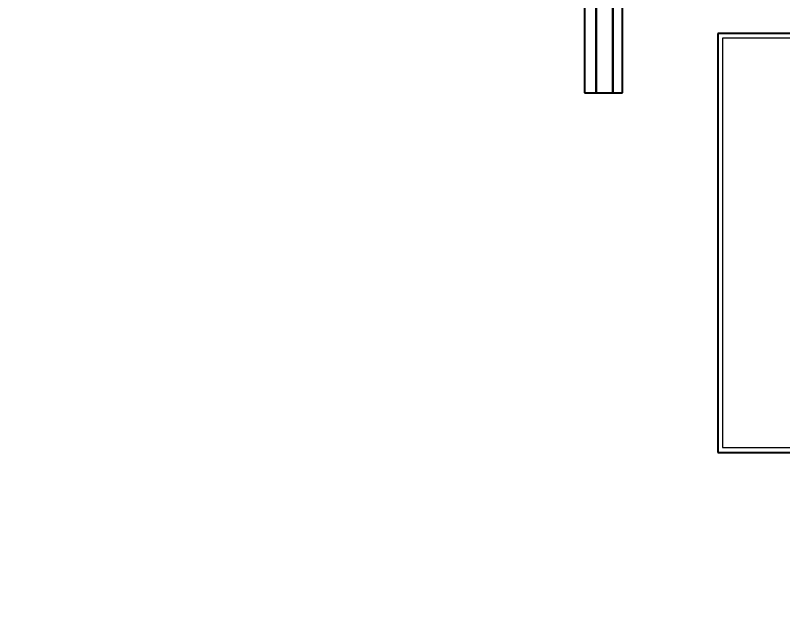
# Model space of a CAD drawing. Header units: metres. Extents: x 529524 to 529977, y 2674144 to 2674419.
# Drawn here: x 529756.2599 to 529756.7056, y 2674302.6539 to 2674302.9998 of the extents above; entities that cross this region are included whole.
import ezdxf

# ---------------------------------------------------------------- set-up
doc = ezdxf.new("R2010")
doc.units = ezdxf.units.M
doc.layers.add('IDT', color=7, linetype='Continuous')
doc.layers.add('MMS Block Numbering', color=7, linetype='Continuous')
doc.styles.add('Adani Regular', font='Adani Regular.ttf')

# ---------------------------------------------------------------- blocks, each defined once
blk = doc.blocks.new('IDT')
at = {"layer": 'IDT', "color": 0, "lineweight": 25}
for p, q in [((16.8234, 10.01299), (16.5689, 10.01299)), ((16.8234, 9.76955), (16.8234, 10.01299)), ((16.88426, 9.80413), (16.87873, 9.80413)), ((16.87873, 9.80413), (16.87873, 8.9452)), ((16.88426, 8.9452), (16.88426, 9.80413)), ((16.89394, 9.80413), (16.88426, 9.80413)), ((16.88426, 9.80413), (16.88426, 8.9452)), ((16.89394, 8.9452), (16.89394, 9.80413)), ((16.90086, 9.80413), (16.89394, 9.80413)), ((16.89394, 9.80413), (16.89394, 8.9452)), ((16.90086, 8.9452), (16.90086, 9.80413)), ((16.5689, 9.76955), (16.8234, 9.76955))]:
    blk.add_line(p, q, dxfattribs=at)
at = {"layer": 'IDT', "color": 0, "lineweight": 13}
for p, q in [((16.82064, 10.01022), (16.5689, 10.01022)), ((16.82064, 9.77232), (16.82064, 10.01022)), ((16.5689, 9.77232), (16.82064, 9.77232))]:
    blk.add_line(p, q, dxfattribs=at)

msp = doc.modelspace()

# ---------------------------------------------------------------- block references
at = {"layer": 'IDT', "color": 8, "rotation": 180}
msp.add_blockref('IDT', (529773.49128, 2674312.75885), dxfattribs=at)

# ---------------------------------------------------------------- texts
at = {"layer": 'MMS Block Numbering', "insert": (529750.72734, 2674294.30043), "char_height": 7.5, "attachment_point": 5, "style": 'Adani Regular'}
msp.add_mtext_dynamic_manual_height_columns('A16d-\\PBL-14', width=41.5353798, gutter_width=1, heights=[0], dxfattribs=at)

doc.saveas('drawing.dxf')
